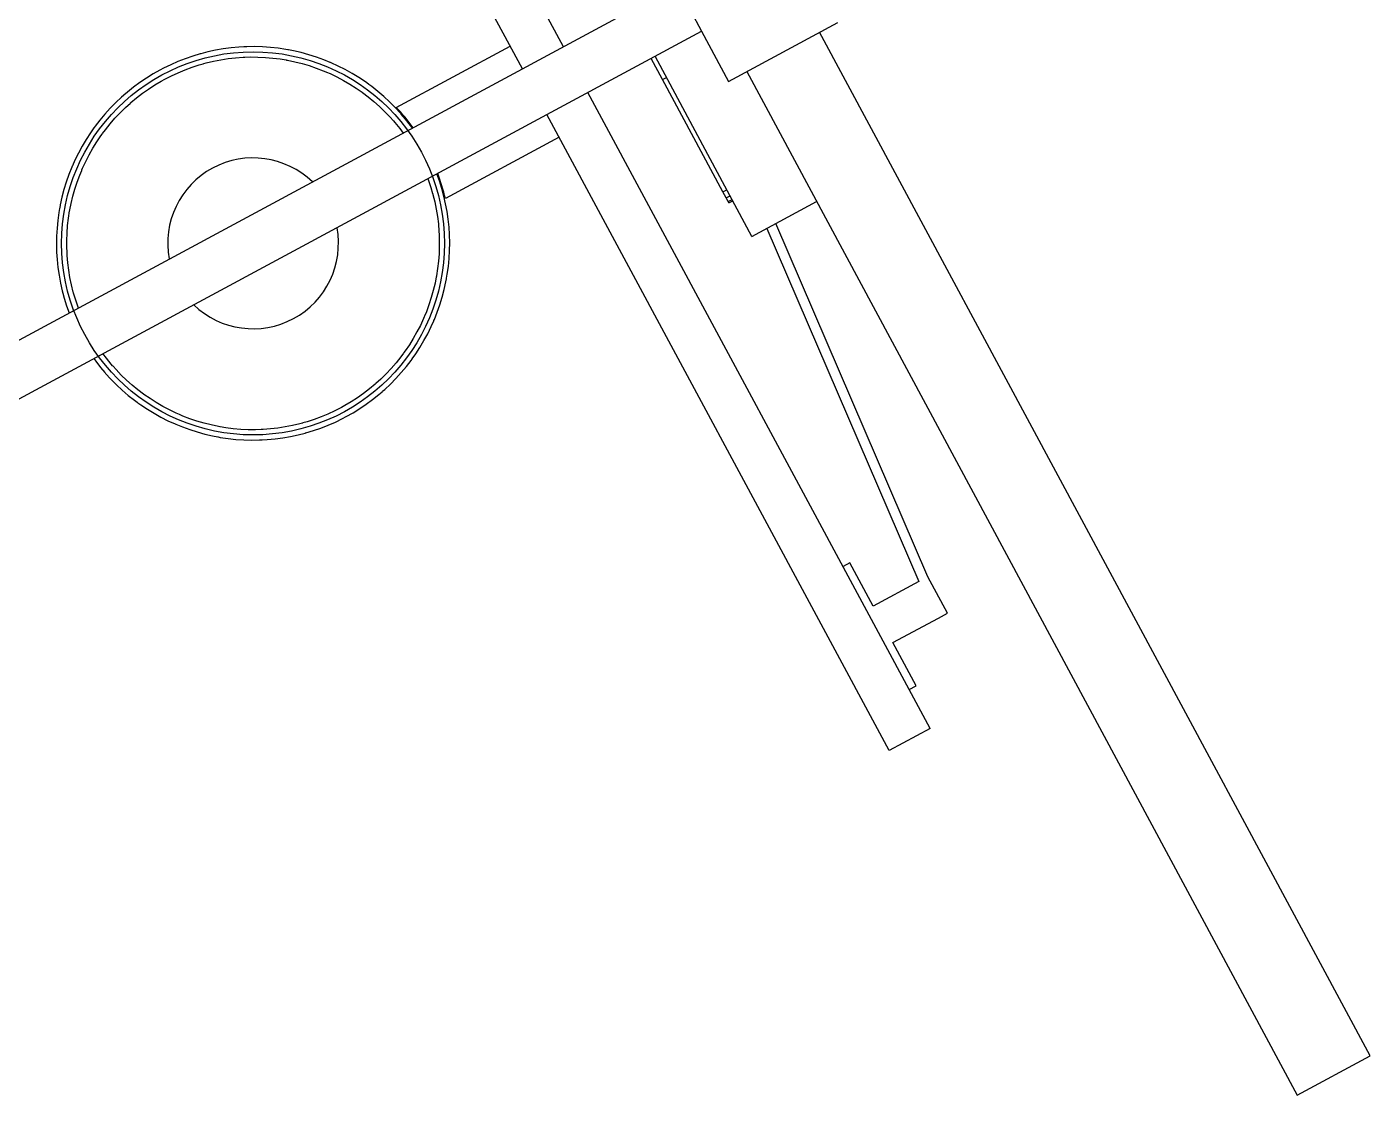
# Model space of a CAD drawing. Header units: inches. Extents: x 69213732 to 69221603, y 27657838 to 27667119.
# Drawn here: x 69218014.6 to 69218079.5, y 27665959.4 to 27666011 of the extents above; entities that cross this region are included whole.
import ezdxf

# ---------------------------------------------------------------- set-up
doc = ezdxf.new("R2010")
doc.units = ezdxf.units.IN
doc.header["$LTSCALE"] = 100
doc.header["$MEASUREMENT"] = 0
doc.layers.add('A-FLOR', color=3, linetype='CONTINUOUS')

msp = doc.modelspace()

# ---------------------------------------------------------------- linework, layer by layer
at = {"layer": 'A-FLOR'}
for p, q in [((69218040.526, 27666010.069), (69218023.998, 27666040.779)), ((69218038.545, 27666009.003), (69218022.017, 27666039.712)), ((69218046.01, 27666013.021), (69217956.451, 27665964.819)), ((69218046.658, 27666011.817), (69218047.195, 27666010.819)), ((69217957.636, 27665962.617), (69218047.195, 27666010.819)), ((69218047.195, 27666010.819), (69218048.499, 27666008.398)), ((69218048.499, 27666008.398), (69218053.782, 27666011.241)), ((69218079.501, 27665961.346), (69218052.901, 27666010.767)), ((69218032.449, 27666007.141), (69218037.953, 27666010.103)), ((69218023.006, 27666009.736), (69218022.998, 27666009.734)), ((69218025.116, 27666010.067), (69218025.087, 27666010.066)), ((69218025.115, 27666009.567), (69218025.137, 27666009.568)), ((69218027.125, 27666009.434), (69218027.143, 27666009.431)), ((69218027.239, 27666009.921), (69218027.212, 27666009.926)), ((69218045.31, 27666008.491), (69218044.762, 27666009.509)), ((69218047.259, 27666005.317), (69218044.949, 27666009.61)), ((69218023.119, 27666009.247), (69218023.149, 27666009.256)), ((69218029.051, 27666008.858), (69218029.08, 27666008.846)), ((69218029.267, 27666009.311), (69218029.255, 27666009.316)), ((69218049.379, 27666008.872), (69218075.978, 27665959.45)), ((69218031.125, 27666008.252), (69218031.098, 27666008.272)), ((69218045.31, 27666008.491), (69218045.497, 27666008.592)), ((69218048.233, 27666003.06), (69218045.31, 27666008.491)), ((69218019.292, 27666007.741), (69218019.268, 27666007.72)), ((69218030.816, 27666007.861), (69218030.821, 27666007.857)), ((69218058.24, 27665977.158), (69218041.711, 27666007.868)), ((69218019.604, 27666007.351), (69218019.61, 27666007.357)), ((69218032.688, 27666006.822), (69218032.678, 27666006.833)), ((69218032.295, 27666006.51), (69218032.314, 27666006.488)), ((69218056.258, 27665976.092), (69218039.73, 27666006.801)), ((69218017.85, 27666006.169), (69218017.837, 27666006.15)), ((69218018.241, 27666005.856), (69218018.258, 27666005.878)), ((69218040.322, 27666005.701), (69218034.819, 27666002.739)), ((69218049.629, 27666000.915), (69218047.259, 27666005.317)), ((69218016.799, 27666004.32), (69218016.791, 27666004.303)), ((69218017.249, 27666004.101), (69218017.259, 27666004.125)), ((69218034.538, 27666003.593), (69218034.414, 27666003.94)), ((69218034.202, 27666002.98), (69218034.206, 27666002.967)), ((69218034.689, 27666003.09), (69218034.681, 27666003.119)), ((69218048.233, 27666003.06), (69218048.42, 27666003.161)), ((69218048.384, 27666002.779), (69218048.233, 27666003.06)), ((69218016.186, 27666002.289), (69218016.18, 27666002.256)), ((69218048.384, 27666002.779), (69218048.572, 27666002.88)), ((69218048.483, 27666002.596), (69218048.384, 27666002.779)), ((69218048.483, 27666002.596), (69218048.67, 27666002.697)), ((69218048.516, 27666002.535), (69218048.483, 27666002.596)), ((69218048.516, 27666002.535), (69218048.703, 27666002.636)), ((69218049.629, 27666000.915), (69218052.756, 27666002.598)), ((69218016.673, 27666002.179), (69218016.676, 27666002.191)), ((69218034.517, 27666000.998), (69218034.519, 27666000.966)), ((69218035.019, 27666001.002), (69218035.019, 27666001.008)), ((69218050.346, 27666001.3), (69218057.691, 27665984.244)), ((69218058.131, 27665984.481), (69218050.786, 27666001.537)), ((69218016.039, 27666000.154), (69218016.039, 27666000.147)), ((69218016.541, 27666000.157), (69218016.539, 27666000.189)), ((69218034.385, 27665998.976), (69218034.383, 27665998.965)), ((69218034.872, 27665998.866), (69218034.878, 27665998.899)), ((69218016.369, 27665998.066), (69218016.377, 27665998.036)), ((69218016.856, 27665998.175), (69218016.853, 27665998.189)), ((69218033.809, 27665997.055), (69218033.799, 27665997.03)), ((69218034.259, 27665996.835), (69218034.267, 27665996.853)), ((69218032.817, 27665995.3), (69218032.801, 27665995.277)), ((69218018.763, 27665994.645), (69218018.744, 27665994.667)), ((69218033.208, 27665994.986), (69218033.221, 27665995.006)), ((69218018.371, 27665994.334), (69218018.38, 27665994.323)), ((69218020.242, 27665993.295), (69218020.237, 27665993.299)), ((69218031.454, 27665993.804), (69218031.448, 27665993.798)), ((69218031.766, 27665993.414), (69218031.79, 27665993.435)), ((69218019.933, 27665992.903), (69218019.96, 27665992.883)), ((69218022.007, 27665992.297), (69218021.978, 27665992.31)), ((69218027.939, 27665991.908), (69218027.909, 27665991.9)), ((69218021.791, 27665991.845), (69218021.803, 27665991.84)), ((69218023.933, 27665991.722), (69218023.915, 27665991.725)), ((69218025.943, 27665991.588), (69218025.921, 27665991.588)), ((69218028.052, 27665991.419), (69218028.061, 27665991.422)), ((69218023.819, 27665991.235), (69218023.846, 27665991.229)), ((69218025.942, 27665991.088), (69218025.972, 27665991.09)), ((69218054.364, 27665985.151), (69218054.033, 27665984.973)), ((69218055.489, 27665983.059), (69218054.364, 27665985.151)), ((69218057.691, 27665984.244), (69218055.489, 27665983.059)), ((69218059.079, 27665982.72), (69218058.131, 27665984.481)), ((69218056.437, 27665981.298), (69218058.639, 27665982.483)), ((69218058.639, 27665982.483), (69218059.079, 27665982.72)), ((69218057.563, 27665979.207), (69218056.437, 27665981.298)), ((69218057.232, 27665979.029), (69218057.563, 27665979.207)), ((69218058.24, 27665977.158), (69218056.258, 27665976.092)), ((69218075.978, 27665959.45), (69218079.501, 27665961.346))]:
    msp.add_line(p, q, dxfattribs=at)
for points in [[(69218027.212, 27666009.926), (69218027.116, 27666009.944), (69218026.74, 27666010), (69218026.363, 27666010.041), (69218025.983, 27666010.067), (69218025.604, 27666010.077), (69218025.224, 27666010.073), (69218025.116, 27666010.067)], [(69218022.998, 27666009.734), (69218022.975, 27666009.728), (69218022.612, 27666009.619), (69218022.252, 27666009.495), (69218021.898, 27666009.357), (69218021.55, 27666009.204), (69218021.208, 27666009.038), (69218021.027, 27666008.943)], [(69218025.087, 27666010.066), (69218024.844, 27666010.053), (69218024.466, 27666010.018), (69218024.089, 27666009.968), (69218023.715, 27666009.903), (69218023.343, 27666009.823), (69218023.006, 27666009.736)], [(69218023.149, 27666009.256), (69218023.27, 27666009.29), (69218023.62, 27666009.373), (69218023.973, 27666009.442), (69218024.329, 27666009.497), (69218024.687, 27666009.538), (69218025.046, 27666009.565), (69218025.115, 27666009.567)], [(69218025.137, 27666009.568), (69218025.405, 27666009.577), (69218025.765, 27666009.575), (69218026.125, 27666009.558), (69218026.484, 27666009.527), (69218026.841, 27666009.482), (69218027.125, 27666009.434)], [(69218027.143, 27666009.431), (69218027.196, 27666009.422), (69218027.548, 27666009.348), (69218027.897, 27666009.261), (69218028.242, 27666009.159), (69218028.583, 27666009.044), (69218028.92, 27666008.915), (69218029.051, 27666008.858)], [(69218029.255, 27666009.316), (69218028.945, 27666009.442), (69218028.588, 27666009.572), (69218028.226, 27666009.687), (69218027.86, 27666009.787), (69218027.489, 27666009.873), (69218027.239, 27666009.921)], [(69218021.027, 27666008.943), (69218020.696, 27666008.756), (69218020.373, 27666008.556), (69218020.058, 27666008.344), (69218019.751, 27666008.119), (69218019.455, 27666007.882), (69218019.292, 27666007.741)], [(69218021.264, 27666008.503), (69218021.584, 27666008.667), (69218021.911, 27666008.818), (69218022.243, 27666008.956), (69218022.581, 27666009.081), (69218022.923, 27666009.192), (69218023.119, 27666009.247)], [(69218029.08, 27666008.846), (69218029.25, 27666008.772), (69218029.575, 27666008.617), (69218029.893, 27666008.449), (69218030.204, 27666008.268), (69218030.508, 27666008.075), (69218030.804, 27666007.87), (69218030.816, 27666007.861)], [(69218031.098, 27666008.272), (69218030.955, 27666008.376), (69218030.638, 27666008.587), (69218030.314, 27666008.785), (69218029.982, 27666008.969), (69218029.643, 27666009.141), (69218029.297, 27666009.298), (69218029.267, 27666009.311)], [(69218019.61, 27666007.357), (69218019.626, 27666007.372), (69218019.903, 27666007.602), (69218020.188, 27666007.822), (69218020.482, 27666008.029), (69218020.784, 27666008.225), (69218021.094, 27666008.409), (69218021.264, 27666008.503)], [(69218032.678, 27666006.833), (69218032.653, 27666006.863), (69218032.396, 27666007.143), (69218032.128, 27666007.412), (69218031.849, 27666007.67), (69218031.56, 27666007.918), (69218031.262, 27666008.153), (69218031.125, 27666008.252)], [(69218019.268, 27666007.72), (69218019.167, 27666007.633), (69218018.89, 27666007.373), (69218018.624, 27666007.102), (69218018.368, 27666006.821), (69218018.125, 27666006.529), (69218017.892, 27666006.229), (69218017.85, 27666006.169)], [(69218030.821, 27666007.857), (69218031.091, 27666007.653), (69218031.37, 27666007.425), (69218031.639, 27666007.186), (69218031.898, 27666006.936), (69218032.148, 27666006.676), (69218032.295, 27666006.51)], [(69218018.258, 27666005.878), (69218018.394, 27666006.063), (69218018.619, 27666006.344), (69218018.855, 27666006.616), (69218019.102, 27666006.878), (69218019.359, 27666007.13), (69218019.604, 27666007.351)], [(69218032.314, 27666006.488), (69218032.386, 27666006.407), (69218032.614, 27666006.128), (69218032.784, 27666005.902)], [(69218033.228, 27666006.141), (69218033.132, 27666006.274), (69218032.898, 27666006.573), (69218032.688, 27666006.822)], [(69218017.837, 27666006.15), (69218017.673, 27666005.919), (69218017.465, 27666005.6), (69218017.271, 27666005.274), (69218017.09, 27666004.94), (69218016.922, 27666004.599), (69218016.799, 27666004.32)], [(69218017.259, 27666004.125), (69218017.295, 27666004.21), (69218017.447, 27666004.537), (69218017.611, 27666004.857), (69218017.789, 27666005.17), (69218017.979, 27666005.476), (69218018.18, 27666005.774), (69218018.241, 27666005.856)], [(69218016.791, 27666004.303), (69218016.768, 27666004.251), (69218016.628, 27666003.898), (69218016.503, 27666003.539), (69218016.391, 27666003.176), (69218016.295, 27666002.809), (69218016.213, 27666002.438), (69218016.186, 27666002.289)], [(69218016.676, 27666002.191), (69218016.737, 27666002.502), (69218016.821, 27666002.852), (69218016.919, 27666003.198), (69218017.031, 27666003.54), (69218017.156, 27666003.878), (69218017.249, 27666004.101)], [(69218033.969, 27666003.7), (69218034, 27666003.618), (69218034.115, 27666003.276), (69218034.202, 27666002.98)], [(69218034.681, 27666003.119), (69218034.651, 27666003.23), (69218034.538, 27666003.592)], [(69218034.206, 27666002.967), (69218034.216, 27666002.931), (69218034.303, 27666002.582), (69218034.376, 27666002.229), (69218034.435, 27666001.874), (69218034.48, 27666001.517), (69218034.51, 27666001.158), (69218034.517, 27666000.998)], [(69218035.019, 27666001.008), (69218034.996, 27666001.365), (69218034.957, 27666001.743), (69218034.903, 27666002.119), (69218034.834, 27666002.493), (69218034.75, 27666002.863), (69218034.689, 27666003.09)], [(69218016.18, 27666002.256), (69218016.146, 27666002.064), (69218016.094, 27666001.687), (69218016.057, 27666001.309), (69218016.036, 27666000.93), (69218016.029, 27666000.55), (69218016.038, 27666000.17), (69218016.039, 27666000.154)], [(69218016.539, 27666000.189), (69218016.532, 27666000.357), (69218016.53, 27666000.717), (69218016.543, 27666001.077), (69218016.57, 27666001.435), (69218016.612, 27666001.793), (69218016.667, 27666002.149), (69218016.673, 27666002.179)], [(69218034.878, 27665998.899), (69218034.912, 27665999.092), (69218034.964, 27665999.468), (69218035.001, 27665999.846), (69218035.023, 27666000.226), (69218035.029, 27666000.606), (69218035.02, 27666000.986), (69218035.019, 27666001.002)], [(69218034.519, 27666000.966), (69218034.526, 27666000.799), (69218034.528, 27666000.439), (69218034.515, 27666000.079), (69218034.488, 27665999.72), (69218034.447, 27665999.362), (69218034.391, 27665999.007), (69218034.385, 27665998.976)], [(69218016.039, 27666000.147), (69218016.062, 27665999.791), (69218016.101, 27665999.413), (69218016.155, 27665999.037), (69218016.224, 27665998.663), (69218016.308, 27665998.292), (69218016.369, 27665998.066)], [(69218016.853, 27665998.189), (69218016.842, 27665998.224), (69218016.755, 27665998.574), (69218016.682, 27665998.926), (69218016.623, 27665999.281), (69218016.578, 27665999.639), (69218016.548, 27665999.997), (69218016.541, 27666000.157)], [(69218034.383, 27665998.965), (69218034.321, 27665998.654), (69218034.237, 27665998.304), (69218034.139, 27665997.957), (69218034.027, 27665997.615), (69218033.902, 27665997.277), (69218033.809, 27665997.055)], [(69218034.267, 27665996.853), (69218034.29, 27665996.904), (69218034.43, 27665997.257), (69218034.556, 27665997.616), (69218034.667, 27665997.979), (69218034.763, 27665998.347), (69218034.845, 27665998.718), (69218034.872, 27665998.866)], [(69218016.377, 27665998.036), (69218016.407, 27665997.925), (69218016.52, 27665997.563), (69218016.644, 27665997.215)], [(69218017.09, 27665997.455), (69218017.058, 27665997.538), (69218016.943, 27665997.879), (69218016.856, 27665998.175)], [(69218033.799, 27665997.03), (69218033.763, 27665996.945), (69218033.612, 27665996.619), (69218033.447, 27665996.299), (69218033.269, 27665995.986), (69218033.08, 27665995.68), (69218032.878, 27665995.382), (69218032.817, 27665995.3)], [(69218033.221, 27665995.006), (69218033.386, 27665995.237), (69218033.593, 27665995.555), (69218033.787, 27665995.882), (69218033.968, 27665996.216), (69218034.136, 27665996.557), (69218034.259, 27665996.835)], [(69218018.744, 27665994.667), (69218018.672, 27665994.749), (69218018.444, 27665995.027), (69218018.274, 27665995.254)], [(69218032.801, 27665995.277), (69218032.664, 27665995.092), (69218032.439, 27665994.811), (69218032.203, 27665994.539), (69218031.956, 27665994.277), (69218031.699, 27665994.025), (69218031.454, 27665993.804)], [(69218017.831, 27665995.015), (69218017.926, 27665994.882), (69218018.16, 27665994.582), (69218018.371, 27665994.334)], [(69218020.237, 27665993.299), (69218019.967, 27665993.502), (69218019.688, 27665993.731), (69218019.419, 27665993.97), (69218019.16, 27665994.219), (69218018.91, 27665994.479), (69218018.763, 27665994.645)], [(69218031.79, 27665993.435), (69218031.891, 27665993.522), (69218032.168, 27665993.782), (69218032.434, 27665994.053), (69218032.69, 27665994.335), (69218032.934, 27665994.626), (69218033.166, 27665994.927), (69218033.208, 27665994.986)], [(69218018.38, 27665994.323), (69218018.405, 27665994.292), (69218018.662, 27665994.013), (69218018.93, 27665993.743), (69218019.209, 27665993.485), (69218019.498, 27665993.238), (69218019.796, 27665993.003), (69218019.933, 27665992.903)], [(69218021.978, 27665992.31), (69218021.808, 27665992.383), (69218021.483, 27665992.538), (69218021.165, 27665992.707), (69218020.854, 27665992.887), (69218020.55, 27665993.081), (69218020.254, 27665993.286), (69218020.242, 27665993.295)], [(69218031.448, 27665993.798), (69218031.432, 27665993.784), (69218031.156, 27665993.553), (69218030.87, 27665993.334), (69218030.576, 27665993.126), (69218030.274, 27665992.93), (69218029.965, 27665992.747), (69218029.794, 27665992.653)], [(69218030.031, 27665992.212), (69218030.362, 27665992.399), (69218030.686, 27665992.599), (69218031, 27665992.811), (69218031.307, 27665993.037), (69218031.604, 27665993.274), (69218031.766, 27665993.414)], [(69218019.96, 27665992.883), (69218020.104, 27665992.779), (69218020.42, 27665992.569), (69218020.744, 27665992.371), (69218021.076, 27665992.186), (69218021.415, 27665992.015), (69218021.761, 27665991.857), (69218021.791, 27665991.845)], [(69218029.794, 27665992.653), (69218029.474, 27665992.488), (69218029.147, 27665992.337), (69218028.815, 27665992.199), (69218028.477, 27665992.074), (69218028.135, 27665991.963), (69218027.939, 27665991.908)], [(69218023.915, 27665991.725), (69218023.862, 27665991.733), (69218023.51, 27665991.807), (69218023.161, 27665991.895), (69218022.816, 27665991.996), (69218022.475, 27665992.112), (69218022.139, 27665992.241), (69218022.007, 27665992.297)], [(69218027.909, 27665991.9), (69218027.788, 27665991.866), (69218027.438, 27665991.783), (69218027.085, 27665991.713), (69218026.729, 27665991.658), (69218026.372, 27665991.617), (69218026.013, 27665991.591), (69218025.943, 27665991.588)], [(69218028.061, 27665991.422), (69218028.083, 27665991.427), (69218028.447, 27665991.537), (69218028.806, 27665991.661), (69218029.16, 27665991.799), (69218029.508, 27665991.951), (69218029.85, 27665992.117), (69218030.031, 27665992.212)], [(69218021.803, 27665991.84), (69218022.113, 27665991.713), (69218022.47, 27665991.584), (69218022.832, 27665991.469), (69218023.199, 27665991.368), (69218023.569, 27665991.282), (69218023.819, 27665991.235)], [(69218025.921, 27665991.588), (69218025.653, 27665991.579), (69218025.293, 27665991.581), (69218024.933, 27665991.597), (69218024.575, 27665991.628), (69218024.217, 27665991.674), (69218023.933, 27665991.722)], [(69218025.972, 27665991.09), (69218026.214, 27665991.102), (69218026.592, 27665991.137), (69218026.969, 27665991.187), (69218027.343, 27665991.253), (69218027.715, 27665991.333), (69218028.052, 27665991.419)], [(69218023.846, 27665991.229), (69218023.942, 27665991.211), (69218024.318, 27665991.155), (69218024.696, 27665991.114), (69218025.075, 27665991.089), (69218025.455, 27665991.078), (69218025.834, 27665991.083), (69218025.942, 27665991.088)]]:
    msp.add_lwpolyline(points, dxfattribs=at)
msp.add_circle((69218025.529, 27666000.578), 9.25, dxfattribs=at)
for centre, radius, start, end in [((69218025.488, 27666000.555), 9.583, 35.80517, 43.41173), ((69218025.529, 27666000.578), 4.125, 46.04526, 118.28965), ((69218025.529, 27666000.578), 4.125, 118.28965, 190.54812), ((69218025.488, 27666000.555), 9.583, 13.16756, 20.77416), ((69218025.529, 27666000.578), 4.125, 298.28965, 10.54812), ((69218025.529, 27666000.578), 4.125, 226.04526, 298.28965)]:
    msp.add_arc(centre, radius, start, end, dxfattribs=at)

doc.saveas('drawing.dxf')
